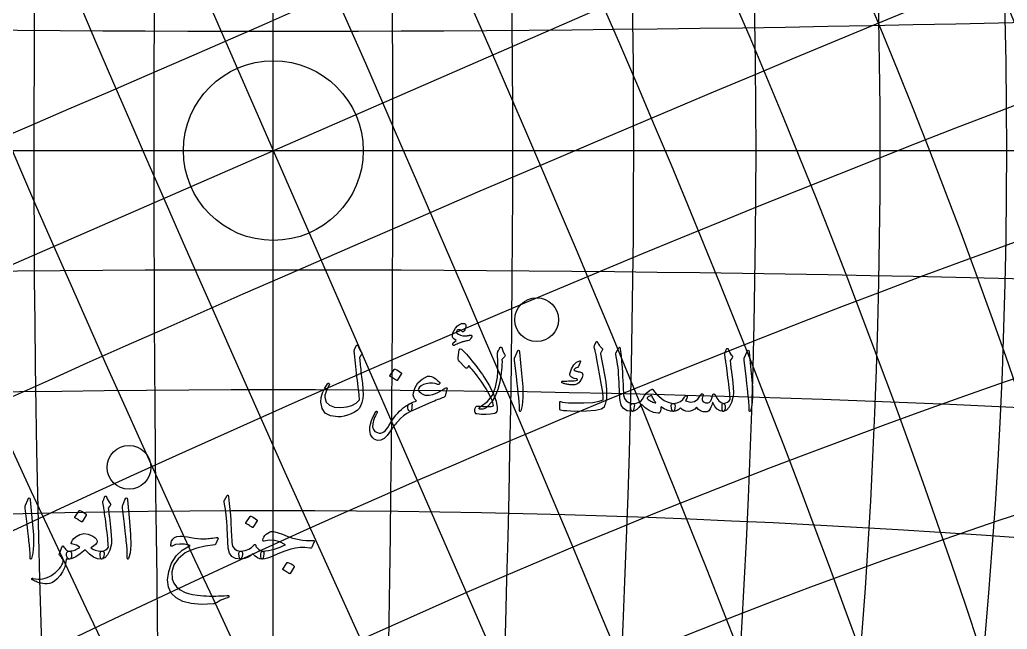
# Model space of a CAD drawing. Header units: millimetres. Extents: x -93 to 93, y -93 to 102.
# Drawn here: x -7.97 to 23.06, y -15.05 to 4.12 of the extents above; entities that cross this region are included whole.
import ezdxf

# ---------------------------------------------------------------- set-up
doc = ezdxf.new("R2010")
doc.units = ezdxf.units.MM
for name, color, linetype in [('CUT_INNER', 6, 'Continuous'), ('CUT_OUTER', 1, 'Continuous'), ('ENGRAVE', 7, 'Continuous'), ('ENGRAVE_FINE', 8, 'Continuous'), ('TEXT', 5, 'Continuous')]:
    doc.layers.add(name, color=color, linetype=linetype)

msp = doc.modelspace()

# ---------------------------------------------------------------- linework, layer by layer
at = {"layer": 'CUT_INNER'}
msp.add_circle((0, 0), 2.825, dxfattribs=at)
at = {"layer": 'CUT_OUTER'}
msp.add_arc((0.0002, -0.0002), 92.4998, 179.916824, 0.000097, dxfattribs=at)
at = {"layer": 'ENGRAVE'}
for points in [[(0, -86.025), (0, 86.025)], [(-78.8401, -34.4171), (78.8401, 34.4171)], [(-86.025, 0), (86.025, 0)], [(-86.025, 0), (86.025, 0)]]:
    msp.add_lwpolyline(points, dxfattribs=at)
for centre, radius in [((0, 0), 92.5), ((0, 0), 90.2338), ((0, 0), 86.025), ((0, 0), 86.025), ((8.2775, -5.3178), 0.6882), ((-4.5316, -9.9635), 0.6882)]:
    msp.add_circle(centre, radius, dxfattribs=at)
for centre, radius, start, end in [((15.1685, 0), 87.3521, 100, 260), ((31.3105, 0), 91.5459, 110, 250), ((49.6666, 0), 99.3331, 120, 240), ((72.1835, 0), 112.2977, 130, 230), ((102.5206, 0), 133.8311, 140, 220), ((148.9997, 0), 172.05, 150, 210), ((236.3517, 0), 251.5203, 160, 200), ((487.872, 0), 495.3982, 170, 190), ((-487.872, 0), 495.3982, 350, 10), ((-236.3517, 0), 251.5203, 340, 20), ((-148.9997, 0), 172.05, 330, 30), ((-102.5206, 0), 133.8311, 320, 40), ((-72.1835, 0), 112.2977, 310, 50), ((-49.6666, 0), 99.3331, 300, 60), ((-31.3105, 0), 91.5459, 290, 70), ((-15.1685, 0), 87.3521, 280, 80), ((0, -495.3982), 487.872, 80, 100)]:
    msp.add_arc(centre, radius, start, end, dxfattribs=at)
at = {"layer": 'ENGRAVE_FINE'}
for points in [[(34.4171, -78.8401), (-34.4171, 78.8401)], [(-78.8401, -34.4171), (78.8401, 34.4171)]]:
    msp.add_lwpolyline(points, dxfattribs=at)
for centre, radius, start, end in [((7.5262, 0), 86.3536, 95, 265), ((23.0503, 0), 89.0596, 105, 255), ((40.1141, 0), 94.9181, 115, 245), ((60.2354, 0), 105.0171, 125, 235), ((86.025, 0), 121.6577, 135, 225), ((122.8564, 0), 149.98, 145, 215), ((184.4812, 0), 203.5525, 155, 205), ((321.0497, 0), 332.3751, 165, 195), ((983.2702, 0), 987.0262, 175, 185), ((-983.2702, 0), 987.0262, 355, 5), ((-321.0497, 0), 332.3751, 345, 15), ((-184.4812, 0), 203.5525, 335, 25), ((-122.8564, 0), 149.98, 325, 35), ((-86.025, 0), 121.6577, 315, 45), ((-60.2354, 0), 105.0171, 305, 55), ((-40.1141, 0), 94.9181, 295, 65), ((-23.0503, 0), 89.0596, 285, 75), ((-7.5262, 0), 86.3536, 275, 85), ((-6.8976, -3.0111), 86.3536, 298.583333, 108.583334), ((-13.9016, -6.0687), 87.3521, 303.583333, 103.583333), ((-21.1251, -9.222), 89.0596, 308.583333, 98.583333), ((6.8976, 3.0111), 86.3536, 118.583333, 288.583334), ((13.9016, 6.0687), 87.3521, 123.583333, 283.583333), ((21.1251, 9.222), 89.0596, 128.583333, 278.583333), ((28.6955, 12.5268), 91.5459, 133.583333, 273.583333), ((36.7638, 16.049), 94.9181, 138.583333, 268.583333), ((45.5184, 19.8707), 99.3331, 143.583333, 263.583333), ((55.2044, 24.0991), 105.0171, 148.583333, 258.583333), ((66.1547, 28.8794), 112.2977, 153.583333, 253.583333), ((78.8401, 34.4171), 121.6577, 158.583333, 248.583333), ((93.958, 41.0167), 133.8311, 163.583333, 243.583333), ((112.5954, 49.1527), 149.98, 168.583333, 238.583333), ((136.5551, 59.6122), 172.05, 173.583333, 233.583333), ((169.0732, 73.8077), 203.5525, 178.583333, 228.583333), ((-28.6955, -12.5268), 91.5459, 313.583333, 93.583333), ((216.6114, 94.5602), 251.5203, 183.583333, 223.583333), ((294.2353, 128.4463), 332.3751, 188.583333, 218.583333), ((447.1245, 195.189), 495.3982, 193.583333, 213.583333), ((901.1467, 393.3892), 987.0262, 198.5833333, 208.5833333), ((-901.1467, -393.3892), 987.0262, 18.5833333, 28.5833333), ((-447.1245, -195.189), 495.3982, 13.583333, 33.583333), ((-294.2353, -128.4463), 332.3751, 8.583333, 38.583333), ((-216.6114, -94.5602), 251.5203, 3.583333, 43.583333), ((-169.0732, -73.8077), 203.5525, 358.583333, 48.583333), ((-136.5551, -59.6122), 172.05, 353.583333, 53.583333), ((-112.5954, -49.1527), 149.98, 348.583333, 58.583333), ((-93.958, -41.0167), 133.8311, 343.583333, 63.583333), ((-78.8401, -34.4171), 121.6577, 338.583333, 68.583333), ((-66.1547, -28.8794), 112.2977, 333.583333, 73.583333), ((-55.2044, -24.0991), 105.0171, 328.583333, 78.583333), ((-45.5184, -19.8707), 99.3331, 323.583333, 83.583333), ((-36.7638, -16.049), 94.9181, 318.583333, 88.583333), ((-81.4378, 186.5516), 184.4812, 268.583333, 318.583333), ((-100.6288, 230.5131), 236.3517, 273.583333, 313.583333), ((-132.9774, 304.6148), 321.0497, 278.583333, 308.583333), ((-198.2001, 454.0221), 487.872, 283.583333, 303.583333), ((-394.8919, 904.5889), 983.2702, 288.5833333, 298.5833333), ((394.8919, -904.5889), 983.2702, 108.5833333, 118.5833333), ((198.2001, -454.0221), 487.872, 103.583333, 123.583333), ((132.9774, -304.6148), 321.0497, 98.583333, 128.583333), ((0, 987.0262), 983.2702, 265, 275), ((100.6288, -230.5131), 236.3517, 93.583333, 133.583333), ((81.4378, -186.5516), 184.4812, 88.583333, 138.583333), ((0, -987.0262), 983.2702, 85, 95), ((68.8342, -157.6802), 148.9997, 83.583333, 143.583333), ((0, -332.3751), 321.0497, 75, 105), ((60.0044, -137.4536), 122.8564, 78.583333, 148.583333)]:
    msp.add_arc(centre, radius, start, end, dxfattribs=at)
at = {"layer": 'TEXT'}
for points in [[(6.1421, -5.9741), (6.106, -5.9809), (6.0724, -5.9873), (6.0415, -5.9934), (6.0131, -5.9991), (5.9875, -6.0046), (5.9649, -6.0102), (5.9452, -6.0157), (5.9285, -6.0213), (5.9115, -6.0276), (5.891, -6.0355), (5.8671, -6.045), (5.8397, -6.056), (5.8088, -6.0687), (5.7744, -6.0834), (5.7366, -6.1), (5.6954, -6.1184), (5.6785, -6.124), (5.6641, -6.124), (5.6522, -6.1184), (5.6426, -6.1073), (5.6369, -6.0801), (5.653, -6.0484), (5.691, -6.0121), (5.7509, -5.9713), (5.7051, -5.9453), (5.6704, -5.9172), (5.6468, -5.8871), (5.6343, -5.8548), (5.6319, -5.7939), (5.6468, -5.7278), (5.6791, -5.6566), (5.7287, -5.5801), (5.7878, -5.5116), (5.8487, -5.4642), (5.9113, -5.438), (5.9756, -5.433), (6.0115, -5.442), (6.036, -5.4607), (6.049, -5.4892), (6.0506, -5.5273), (6.0443, -5.5686), (6.0339, -5.6064), (6.0193, -5.6408), (6.0006, -5.6716), (5.9819, -5.6933), (5.9645, -5.7029), (5.9486, -5.7003), (5.934, -5.6855), (5.9174, -5.6635), (5.8979, -5.6474), (5.8757, -5.6371), (5.8508, -5.6328), (5.8246, -5.6328), (5.8015, -5.6383), (5.7816, -5.6494), (5.7647, -5.6661), (5.7524, -5.6862), (5.7488, -5.7049), (5.7538, -5.7223), (5.7675, -5.7382), (5.8188, -5.7762), (5.8813, -5.8042), (5.9548, -5.822), (6.0395, -5.8298), (6.0468, -5.8296), (6.0551, -5.8288), (6.0642, -5.8275), (6.0741, -5.8257), (6.085, -5.8235), (6.0967, -5.8212), (6.1093, -5.8186), (6.1227, -5.8159), (6.1373, -5.8133), (6.1505, -5.8107), (6.1622, -5.8084), (6.1727, -5.8062), (6.1818, -5.8044), (6.19, -5.8031), (6.1971, -5.8023), (6.2032, -5.8021), (6.2146, -5.8033), (6.224, -5.8069), (6.2313, -5.813), (6.2365, -5.8215), (6.2398, -5.8297), (6.2413, -5.8375), (6.2412, -5.8449), (6.2393, -5.852), (6.2124, -5.9023), (6.1872, -5.9394), (6.1638, -5.9634), (6.1421, -5.9741)], [(2.6068, -6.1351), (2.6116, -6.1266), (2.6179, -6.1205), (2.6255, -6.1169), (2.6345, -6.1156), (2.6435, -6.1172), (2.6512, -6.1219), (2.6574, -6.1297), (2.6623, -6.1406), (2.6881, -6.2043), (2.7157, -6.2593), (2.745, -6.3056), (2.7761, -6.3432), (2.7852, -6.3567), (2.7878, -6.3723), (2.7839, -6.39), (2.7733, -6.4098), (2.7665, -6.4193), (2.7601, -6.4285), (2.754, -6.4374), (2.7483, -6.4459), (2.7429, -6.4539), (2.7379, -6.4611), (2.7332, -6.4677), (2.7289, -6.4736), (2.7216, -6.4844), (2.7164, -6.4972), (2.7133, -6.5121), (2.7122, -6.5291), (2.7155, -6.5771), (2.7199, -6.6294), (2.7252, -6.686), (2.7317, -6.747), (2.7389, -6.8123), (2.7469, -6.8819), (2.7556, -6.9559), (2.765, -7.0342), (2.7754, -7.1123), (2.7847, -7.1858), (2.7928, -7.2545), (2.7996, -7.3186), (2.8055, -7.3782), (2.8104, -7.4334), (2.8145, -7.4843), (2.8177, -7.5309), (2.8213, -7.6688), (2.81, -7.7994), (2.7839, -7.9227), (2.7428, -8.0387), (2.7027, -8.1069), (2.6408, -8.1698), (2.557, -8.2276), (2.4514, -8.2801), (2.3369, -8.3237), (2.2294, -8.3544), (2.1288, -8.3722), (2.0351, -8.3773), (1.8006, -8.345), (1.6328, -8.2566), (1.5315, -8.1119), (1.4968, -7.9111), (1.5089, -7.7614), (1.5481, -7.6148), (1.6144, -7.4714), (1.7077, -7.3311), (1.7148, -7.3229), (1.7222, -7.3179), (1.7301, -7.316), (1.7382, -7.3172), (1.7469, -7.3205), (1.7535, -7.3249), (1.758, -7.3302), (1.7604, -7.3366), (1.7621, -7.3462), (1.7618, -7.3554), (1.7594, -7.3642), (1.7549, -7.3727), (1.6912, -7.4967), (1.6473, -7.6024), (1.6232, -7.6896), (1.6189, -7.7584), (1.6652, -7.9067), (1.7653, -8.0103), (1.9191, -8.0691), (2.1267, -8.0831), (2.3138, -8.0628), (2.4729, -8.0158), (2.6038, -7.9421), (2.7067, -7.8417), (2.7045, -7.7932), (2.7008, -7.7366), (2.6955, -7.6718), (2.6886, -7.5989), (2.6801, -7.5176), (2.6696, -7.4279), (2.6572, -7.3296), (2.6429, -7.2229), (2.6293, -7.1127), (2.6165, -7.0043), (2.6044, -6.8977), (2.5929, -6.7927), (2.5823, -6.6896), (2.5728, -6.5881), (2.5643, -6.4884), (2.5568, -6.3904), (2.5457, -6.296), (2.5463, -6.2853), (2.5478, -6.2752), (2.5504, -6.2658), (2.5541, -6.2572)], [(6.7332, -8.0498), (6.6897, -8.0864), (6.6423, -8.113), (6.5912, -8.1294), (6.5362, -8.1358), (6.5046, -8.1341), (6.4821, -8.1289), (6.4685, -8.1202), (6.464, -8.1081), (6.4682, -8.0925), (6.4807, -8.0762), (6.5015, -8.0592), (6.5306, -8.0415), (6.7311, -7.8908), (6.8831, -7.6884), (6.9864, -7.4343), (7.0412, -7.1285), (7.0542, -6.958), (7.06, -6.7879), (7.0584, -6.6181), (7.0496, -6.4486), (7.047, -6.3996), (7.0475, -6.3605), (7.0511, -6.3316), (7.0579, -6.3127), (7.0723, -6.2877), (7.0849, -6.2655), (7.0959, -6.2461), (7.1051, -6.2294), (7.1127, -6.2155), (7.1189, -6.2044), (7.1238, -6.1961), (7.1273, -6.1906), (7.1342, -6.1835), (7.1411, -6.1788), (7.1481, -6.1765), (7.155, -6.1767), (7.1637, -6.18), (7.1703, -6.1843), (7.1748, -6.1897), (7.1772, -6.1961), (7.198, -6.2695), (7.2188, -6.3286), (7.2396, -6.3736), (7.2605, -6.4042), (7.2762, -6.4261), (7.282, -6.4473), (7.2776, -6.4677), (7.2632, -6.4875), (7.1855, -6.568), (7.1868, -6.6471), (7.1852, -6.7293), (7.1806, -6.8143), (7.173, -6.9024), (7.1627, -6.9935), (7.1498, -7.0879), (7.1343, -7.1857), (7.1162, -7.2867), (7.0579, -7.5144), (6.9746, -7.7175), (6.8664, -7.896), (6.7332, -8.0498)], [(10.1909, -6.0296), (10.2065, -6.0594), (10.2228, -6.0876), (10.2398, -6.1142), (10.2575, -6.1392), (10.276, -6.1627), (10.2956, -6.1847), (10.3163, -6.2051), (10.3379, -6.2239), (10.3463, -6.2345), (10.349, -6.2468), (10.3463, -6.2608), (10.3379, -6.2766), (10.288, -6.3598), (10.2831, -6.3689), (10.2797, -6.3765), (10.2776, -6.3827), (10.2769, -6.3876), (10.3225, -6.6126), (10.3622, -6.816), (10.396, -6.9977), (10.424, -7.1577), (10.4458, -7.2958), (10.4614, -7.4119), (10.4708, -7.506), (10.4739, -7.5781), (10.4739, -7.714), (10.4715, -7.7571), (10.467, -7.8004), (10.4604, -7.8439), (10.4517, -7.8875), (10.4408, -7.9313), (10.4274, -7.9752), (10.4116, -8.0194), (10.3934, -8.0637), (10.3098, -8.1294), (10.1256, -8.174), (9.8409, -8.1974), (9.4555, -8.1997), (9.3351, -8.1955), (9.2238, -8.1886), (9.1214, -8.1789), (9.0281, -8.1664), (9.0196, -8.1627), (9.0136, -8.1574), (9.0099, -8.1502), (9.0087, -8.1414), (9.0062, -8.0989), (9.0042, -8.0602), (9.0027, -8.0254), (9.0018, -7.9943), (9.0013, -7.9667), (9.0014, -7.9423), (9.002, -7.921), (9.0032, -7.9027), (9.0044, -7.8925), (9.008, -7.8868), (9.0141, -7.8856), (9.0226, -7.8889), (9.0874, -7.9085), (9.171, -7.9229), (9.2734, -7.9321), (9.3944, -7.936), (9.756, -7.9359), (10.0389, -7.9187), (10.2431, -7.8845), (10.3685, -7.8334), (10.3683, -7.7489), (10.3511, -7.5954), (10.3169, -7.3729), (10.2658, -7.0813), (10.2122, -6.7895), (10.1707, -6.5687), (10.1414, -6.419), (10.1243, -6.3404), (10.1189, -6.3189), (10.1138, -6.2988), (10.1092, -6.2801), (10.1048, -6.2627), (10.1008, -6.2469), (10.0972, -6.2329), (10.0939, -6.2206), (10.091, -6.21), (10.0861, -6.1869), (10.0854, -6.1649), (10.0889, -6.1439), (10.0965, -6.124), (10.1492, -6.0185), (10.1536, -6.0114), (10.1582, -6.0067), (10.1633, -6.0045), (10.1687, -6.0046), (10.1752, -6.0083), (10.1811, -6.0137), (10.1863, -6.0208), (10.1909, -6.0296)], [(10.8624, -6.2017), (10.8678, -6.1933), (10.8728, -6.1878), (10.8775, -6.185), (10.8818, -6.185), (10.8884, -6.1887), (10.8943, -6.1996), (10.8995, -6.2178), (10.904, -6.2433), (10.9269, -6.4506), (10.9457, -6.6422), (10.9602, -6.8182), (10.9706, -6.9787), (10.9773, -7.1159), (10.9835, -7.2388), (10.9891, -7.3476), (10.9942, -7.4421), (10.9986, -7.5224), (11.0022, -7.5885), (11.0049, -7.6403), (11.0067, -7.678), (11.0313, -7.7907), (11.0858, -7.8736), (11.1701, -7.9267), (11.2842, -7.9499), (11.3159, -7.9582), (11.3362, -7.9777), (11.3451, -8.0082), (11.3425, -8.0498), (11.3295, -8.1154), (11.3154, -8.1622), (11.3003, -8.1903), (11.2842, -8.1997), (11.1236, -8.1785), (11.0053, -8.115), (10.9294, -8.0092), (10.8957, -7.8611), (10.8904, -7.7903), (10.8856, -7.7193), (10.8814, -7.6481), (10.8777, -7.5767), (10.8743, -7.5051), (10.8711, -7.4334), (10.868, -7.3615), (10.8652, -7.2895), (10.86, -7.152), (10.8527, -7.0283), (10.8433, -6.9182), (10.8319, -6.8219), (10.8184, -6.7294), (10.8027, -6.6308), (10.7851, -6.5261), (10.7653, -6.4153), (10.7627, -6.3954), (10.7632, -6.3772), (10.7668, -6.3607), (10.7736, -6.346)], [(6.4058, -8.0332), (6.5011, -8.0416), (6.5875, -8.0474), (6.6649, -8.0506), (6.7332, -8.0512), (6.7927, -8.0494), (6.8435, -8.0453), (6.8857, -8.039), (6.9191, -8.0304), (6.8843, -7.8809), (6.8074, -7.7016), (6.6886, -7.4924), (6.5279, -7.2534), (6.4647, -7.1656), (6.4058, -7.0852), (6.3509, -7.0122), (6.3003, -6.9468), (6.2538, -6.8889), (6.2115, -6.8389), (6.1733, -6.7967), (6.1394, -6.7622), (6.0977, -6.8344), (6.08, -6.843), (6.063, -6.8441), (6.0467, -6.8375), (6.0311, -6.8233), (5.8397, -6.6179), (5.822, -6.5935), (5.8105, -6.5673), (5.8053, -6.5394), (5.8064, -6.5097), (5.8452, -6.2683), (5.8488, -6.2513), (5.8542, -6.2391), (5.8613, -6.2319), (5.8702, -6.2294), (5.9115, -6.2473), (5.977, -6.3037), (6.0669, -6.3985), (6.181, -6.5319), (6.2437, -6.6078), (6.3041, -6.6828), (6.3623, -6.7569), (6.4182, -6.8302), (6.4719, -6.9026), (6.5233, -6.9742), (6.5725, -7.0448), (6.6194, -7.1146), (6.7934, -7.4), (6.9212, -7.6565), (7.0029, -7.8842), (7.0385, -8.0831), (7.0365, -8.1527), (7.0225, -8.2059), (6.9963, -8.2429), (6.958, -8.2635), (6.8258, -8.2895), (6.6874, -8.301), (6.5428, -8.2978), (6.3919, -8.2801), (6.378, -8.2779), (6.3669, -8.2739), (6.3586, -8.2682), (6.353, -8.2607), (6.3352, -8.2033), (6.3315, -8.1504), (6.3421, -8.102), (6.3669, -8.0581), (6.3777, -8.0451), (6.3877, -8.0366), (6.3971, -8.0327), (6.4058, -8.0332)], [(7.6601, -6.3404), (7.6866, -6.2891), (7.7079, -6.271), (7.7241, -6.2863), (7.735, -6.3349), (7.7988, -7.0147), (7.8368, -7.432), (7.8453, -7.7654), (7.8243, -8.0148), (7.7738, -8.1802), (7.7646, -8.1938), (7.7565, -8.2011), (7.7494, -8.2021), (7.7433, -8.1969), (7.7384, -8.1887), (7.735, -8.1782), (7.7329, -8.1652), (7.7322, -8.1497), (7.7322, -8.0295), (7.7267, -7.9021), (7.7156, -7.7673), (7.6989, -7.6252), (7.6953, -7.5881), (7.6843, -7.4879), (7.6661, -7.3245), (7.6406, -7.098), (7.5796, -6.5957), (7.5782, -6.569), (7.5796, -6.5444), (7.5837, -6.5218), (7.5907, -6.5014)], [(14.1896, -6.3682), (14.2084, -6.3229), (14.2229, -6.287), (14.2333, -6.2605), (14.2396, -6.2433), (14.2444, -6.2324), (14.2507, -6.2246), (14.2583, -6.2199), (14.2673, -6.2183), (14.2776, -6.2201), (14.2861, -6.2253), (14.2928, -6.2339), (14.2979, -6.2461), (14.3209, -6.3056), (14.3485, -6.3592), (14.3806, -6.4069), (14.4172, -6.4486), (14.4274, -6.462), (14.4304, -6.4771), (14.426, -6.4939), (14.4144, -6.5125), (14.3534, -6.5985), (14.3575, -6.637), (14.3617, -6.6748), (14.3658, -6.7119), (14.37, -6.7483), (14.3742, -6.7841), (14.3783, -6.8191), (14.3825, -6.8535), (14.3867, -6.8871), (14.425, -7.1986), (14.4484, -7.4421), (14.4569, -7.6176), (14.4505, -7.7251), (14.3981, -7.9203), (14.3298, -8.0644), (14.2455, -8.1575), (14.1452, -8.1997), (14.1425, -8.1997), (14.1397, -8.1997), (14.1369, -8.1997), (14.1341, -8.1997), (14.1177, -8.1841), (14.1071, -8.1483), (14.1024, -8.0925), (14.1036, -8.0165), (14.1062, -7.9884), (14.114, -7.968), (14.127, -7.9551), (14.1452, -7.9499), (14.2156, -7.9359), (14.2743, -7.9104), (14.3211, -7.8734), (14.3561, -7.825), (14.3538, -7.7669), (14.3495, -7.7009), (14.3434, -7.6268), (14.3353, -7.5448), (14.3255, -7.4551), (14.3142, -7.3582), (14.3012, -7.2539), (14.2868, -7.1424), (14.2734, -7.0328), (14.2611, -6.9343), (14.2498, -6.8469), (14.2396, -6.7705), (14.2307, -6.7053), (14.2236, -6.6512), (14.2182, -6.6082), (14.2146, -6.5763), (14.1869, -6.4181), (14.186, -6.4025), (14.1862, -6.389), (14.1874, -6.3775), (14.1896, -6.3682)], [(14.8778, -6.3404), (14.9044, -6.2891), (14.9257, -6.271), (14.9418, -6.2863), (14.9528, -6.3349), (15.0166, -7.0147), (15.0546, -7.432), (15.0631, -7.7654), (15.0421, -8.0148), (14.9916, -8.1802), (14.9824, -8.1938), (14.9743, -8.2011), (14.9672, -8.2021), (14.9611, -8.1969), (14.9562, -8.1887), (14.9528, -8.1782), (14.9507, -8.1652), (14.95, -8.1497), (14.95, -8.0295), (14.9444, -7.9021), (14.9333, -7.7673), (14.9167, -7.6252), (14.913, -7.5881), (14.9021, -7.4879), (14.8839, -7.3245), (14.8584, -7.098), (14.7974, -6.5957), (14.796, -6.569), (14.7974, -6.5444), (14.8015, -6.5218), (14.8085, -6.5014)], [(9.6331, -6.6068), (9.6383, -6.6075), (9.6428, -6.6096), (9.6466, -6.6131), (9.6497, -6.6179), (9.6508, -6.6223), (9.6511, -6.6269), (9.6508, -6.632), (9.6497, -6.6373), (9.5915, -6.7844), (9.5843, -6.7993), (9.5769, -6.8108), (9.5691, -6.8188), (9.5609, -6.8233), (9.5261, -6.8332), (9.4964, -6.8462), (9.472, -6.8623), (9.4527, -6.8815), (9.4489, -6.8916), (9.4541, -6.9024), (9.4683, -6.9138), (9.4916, -6.9259), (9.5071, -6.9313), (9.5231, -6.9364), (9.5397, -6.941), (9.5568, -6.9454), (9.5745, -6.9494), (9.5932, -6.953), (9.6127, -6.9563), (9.6331, -6.9592), (9.7035, -6.9886), (9.726, -7.0487), (9.7007, -7.1398), (9.6275, -7.2617), (9.5974, -7.298), (9.5679, -7.3262), (9.5391, -7.3465), (9.511, -7.3588), (9.4801, -7.3653), (9.4374, -7.3679), (9.383, -7.3667), (9.3167, -7.3616), (9.2829, -7.3583), (9.2508, -7.354), (9.2205, -7.3486), (9.1919, -7.3422), (9.165, -7.3353), (9.1398, -7.3283), (9.1164, -7.3214), (9.0947, -7.3144), (9.0814, -7.307), (9.0718, -7.2985), (9.0661, -7.289), (9.0642, -7.2784), (9.0659, -7.2674), (9.0711, -7.2596), (9.0798, -7.255), (9.092, -7.2534), (9.1306, -7.2508), (9.1745, -7.2485), (9.2236, -7.2466), (9.2779, -7.2451), (9.3792, -7.2421), (9.4583, -7.2361), (9.5151, -7.2269), (9.5498, -7.2145), (9.5543, -7.2113), (9.5568, -7.2069), (9.5571, -7.2015), (9.5554, -7.1951), (9.553, -7.1911), (9.5484, -7.1875), (9.5419, -7.1842), (9.5332, -7.1812), (9.4527, -7.1618), (9.4191, -7.1521), (9.3903, -7.1396), (9.3663, -7.1244), (9.3473, -7.1063), (9.3311, -7.0852), (9.3216, -7.0633), (9.3186, -7.0408), (9.3223, -7.0175), (9.3729, -6.8607), (9.4416, -6.74), (9.5283, -6.6554), (9.6331, -6.6068)], [(3.8028, -6.8815), (3.8063, -6.8781), (3.8111, -6.876), (3.8174, -6.8753), (3.825, -6.876), (3.8789, -6.8979), (3.9298, -6.9246), (3.9775, -6.9561), (4.022, -6.9925), (4.0264, -6.9981), (4.0283, -7.0036), (4.0278, -7.0092), (4.0248, -7.0147), (3.8944, -7.2256), (3.8895, -7.2307), (3.8833, -7.2319), (3.8756, -7.2293), (3.8666, -7.2229), (3.8588, -7.2173), (3.8465, -7.209), (3.8297, -7.1979), (3.8084, -7.184), (3.7822, -7.1674), (3.7508, -7.1479), (3.7142, -7.1257), (3.6724, -7.1008), (3.6668, -7.0966), (3.6641, -7.0924), (3.6641, -7.0883), (3.6668, -7.0841)], [(5.4567, -7.5031), (5.4012, -7.7251), (5.395, -7.7359), (5.3846, -7.746), (5.37, -7.7553), (5.3513, -7.764), (5.3097, -7.7787), (5.2656, -7.7949), (5.2188, -7.8126), (5.1695, -7.832), (5.1175, -7.8527), (5.063, -7.8747), (5.0059, -7.8978), (4.9461, -7.9222), (4.3079, -8.1997), (4.2787, -8.1933), (4.2551, -8.174), (4.2371, -8.1419), (4.2246, -8.097), (4.2225, -8.0493), (4.2357, -8.0089), (4.2641, -7.9758), (4.3079, -7.9499), (4.3133, -7.9474), (4.3242, -7.9426), (4.3404, -7.9356), (4.362, -7.9263), (4.3888, -7.915), (4.4206, -7.9017), (4.4574, -7.8865), (4.4993, -7.8694), (4.4454, -7.8141), (4.4112, -7.7536), (4.3968, -7.6879), (4.4022, -7.6169), (4.4556, -7.4482), (4.5465, -7.3054), (4.6748, -7.1887), (4.8407, -7.098), (4.8769, -7.0895), (4.919, -7.0918), (4.9671, -7.1048), (5.021, -7.1285), (5.0771, -7.161), (5.1286, -7.1972), (5.1756, -7.2373), (5.2181, -7.2811), (5.23, -7.2973), (5.2354, -7.3124), (5.2342, -7.3264), (5.2264, -7.3394), (5.2146, -7.3495), (5.2014, -7.3547), (5.1868, -7.355), (5.1709, -7.3505), (5.0878, -7.3243), (4.9995, -7.3124), (4.906, -7.3146), (4.8074, -7.3311), (4.718, -7.3578), (4.6471, -7.3935), (4.5945, -7.4383), (4.5604, -7.492), (4.5569, -7.516), (4.5659, -7.5434), (4.5874, -7.5743), (4.6214, -7.6086), (4.6603, -7.6398), (4.6991, -7.6641), (4.738, -7.6814), (4.7768, -7.6918), (4.8932, -7.6948), (5.0176, -7.6703), (5.1499, -7.6185), (5.2902, -7.5392), (5.3053, -7.5297), (5.32, -7.5205), (5.3344, -7.5116), (5.3485, -7.5031), (5.362, -7.4952), (5.3748, -7.4879), (5.387, -7.4813), (5.3984, -7.4754), (5.4302, -7.4605), (5.4505, -7.4601), (5.4593, -7.4744), (5.4567, -7.5031)], [(11.903, -7.5059), (11.9108, -7.5031), (11.9176, -7.5031), (11.9233, -7.5059), (11.928, -7.5115), (11.9821, -7.5854), (12.0446, -7.6572), (12.1153, -7.7269), (12.1944, -7.7945), (12.2815, -7.8552), (12.3734, -7.9014), (12.4702, -7.9329), (12.5718, -7.9499), (12.5949, -7.9553), (12.6113, -7.9687), (12.6212, -7.99), (12.6245, -8.0193), (12.6212, -8.0982), (12.6113, -8.1546), (12.5949, -8.1884), (12.5718, -8.1997), (12.4766, -8.191), (12.3796, -8.165), (12.281, -8.1216), (12.1805, -8.0609), (12.1732, -8.1301), (12.1653, -8.1823), (12.1566, -8.2175), (12.1472, -8.2357), (12.1356, -8.2455), (12.1229, -8.2524), (12.1092, -8.2566), (12.0945, -8.2579), (11.9445, -8.2314), (11.808, -8.1768), (11.685, -8.0941), (11.5756, -7.9832), (11.5712, -7.9792), (11.5666, -7.9784), (11.5615, -7.9806), (11.5562, -7.986), (11.4871, -8.0774), (11.4188, -8.1435), (11.3512, -8.1842), (11.2842, -8.1997), (11.2702, -8.1969), (11.2585, -8.1886), (11.2493, -8.1747), (11.2426, -8.1553), (11.2303, -8.0973), (11.2266, -8.0484), (11.2317, -8.0085), (11.2454, -7.9777), (11.2551, -7.9655), (11.2648, -7.9569), (11.2745, -7.9517), (11.2842, -7.9499), (11.402, -7.9385), (11.4944, -7.9125), (11.5615, -7.8719), (11.6033, -7.8167), (11.6678, -7.7047), (11.7393, -7.6155), (11.8177, -7.5493), (11.903, -7.5059)], [(11.8919, -7.7113), (11.8886, -7.7078), (11.8843, -7.7057), (11.8789, -7.705), (11.8725, -7.7057), (11.8338, -7.7173), (11.801, -7.7328), (11.7742, -7.752), (11.7532, -7.7751), (11.7482, -7.7843), (11.7469, -7.7924), (11.7495, -7.7996), (11.756, -7.8056), (11.7815, -7.8258), (11.8083, -7.8448), (11.8363, -7.8626), (11.8656, -7.8792), (11.896, -7.8945), (11.9277, -7.9086), (11.9605, -7.9216), (11.9946, -7.9333), (12.0034, -7.9354), (12.0102, -7.936), (12.0152, -7.9354), (12.0182, -7.9333), (12.0193, -7.9302), (12.0185, -7.9263), (12.0159, -7.9218), (12.0113, -7.9166), (11.9972, -7.8964), (11.9828, -7.8747), (11.9681, -7.8513), (11.953, -7.8264), (11.9377, -7.8), (11.9225, -7.772), (11.9072, -7.7424), (11.8919, -7.7113)], [(12.9242, -7.7501), (12.9329, -7.735), (12.9423, -7.7231), (12.9523, -7.7142), (12.9631, -7.7085), (12.9738, -7.7062), (12.9839, -7.7078), (12.9933, -7.7132), (13.0019, -7.7224), (13.008, -7.7347), (13.0096, -7.7494), (13.0066, -7.7666), (12.9992, -7.7862), (12.9937, -7.7961), (12.9884, -7.8063), (12.9833, -7.8169), (12.9783, -7.8278), (12.9732, -7.8389), (12.9676, -7.85), (12.9614, -7.8611), (12.9548, -7.8722), (13.11, -7.9119), (13.2399, -7.8951), (13.3445, -7.8218), (13.4237, -7.6918), (13.4322, -7.6768), (13.4411, -7.6648), (13.4503, -7.6559), (13.4598, -7.6502), (13.4706, -7.6478), (13.4806, -7.6488), (13.49, -7.6533), (13.4987, -7.6613), (13.5051, -7.6721), (13.5077, -7.6849), (13.5065, -7.6998), (13.5014, -7.7168), (13.4872, -7.7579), (13.4778, -7.7924), (13.4733, -7.8204), (13.4737, -7.8417), (13.4832, -7.8721), (13.5035, -7.8965), (13.5346, -7.9151), (13.5764, -7.9277), (13.6218, -7.9333), (13.661, -7.9305), (13.6939, -7.9194), (13.7207, -7.9), (13.7439, -7.8682), (13.7664, -7.8202), (13.7883, -7.7558), (13.8095, -7.6752), (13.8126, -7.6655), (13.8192, -7.6585), (13.8292, -7.6544), (13.8428, -7.653), (13.8566, -7.6544), (13.8677, -7.6585), (13.8761, -7.6655), (13.8816, -7.6752), (13.9357, -7.7891), (13.9982, -7.8729), (14.0689, -7.9265), (14.148, -7.9499), (14.1645, -7.9569), (14.1778, -7.9721), (14.1881, -7.9957), (14.1952, -8.0276), (14.2002, -8.0621), (14.2014, -8.0935), (14.1988, -8.1218), (14.1924, -8.1469), (14.1834, -8.17), (14.173, -8.1865), (14.1612, -8.1964), (14.148, -8.1997), (14.0419, -8.1825), (13.951, -8.131), (13.8754, -8.0451), (13.815, -7.9249), (13.8121, -7.9187), (13.8088, -7.9166), (13.8051, -7.9187), (13.8011, -7.9249), (13.7755, -8.0039), (13.7512, -8.0686), (13.7283, -8.119), (13.7068, -8.1553), (13.6834, -8.1811), (13.6575, -8.2004), (13.6293, -8.213), (13.5986, -8.2191), (13.5061, -8.213), (13.4258, -8.1865), (13.3577, -8.1395), (13.3016, -8.072), (13.2444, -8.1279), (13.1809, -8.1678), (13.1112, -8.1917), (13.0352, -8.1997), (12.9622, -8.1929), (12.8986, -8.1726), (12.8443, -8.1388), (12.7994, -8.0914), (12.7444, -8.1388), (12.6877, -8.1726), (12.6292, -8.1929), (12.569, -8.1997), (12.5453, -8.1881), (12.5267, -8.1532), (12.5134, -8.0951), (12.5052, -8.0137), (12.5082, -7.9889), (12.5198, -7.97), (12.5401, -7.957), (12.569, -7.9499), (12.6943, -7.9302), (12.7952, -7.8903), (12.8719, -7.8303), (12.9242, -7.7501)], [(4.3079, -8.1997), (4.1923, -8.2663), (4.0872, -8.3412), (3.9925, -8.4244), (3.9083, -8.516), (3.8732, -8.5583), (3.8403, -8.5993), (3.8094, -8.6388), (3.7806, -8.677), (3.7539, -8.7137), (3.7293, -8.7491), (3.7067, -8.7831), (3.6863, -8.8157), (3.5834, -8.9602), (3.4802, -9.0578), (3.3767, -9.1087), (3.2728, -9.1126), (3.2173, -9.0972), (3.1673, -9.0703), (3.1229, -9.032), (3.0841, -8.9822), (3.0572, -8.9302), (3.0404, -8.8657), (3.0336, -8.7887), (3.0369, -8.6992), (3.0539, -8.6007), (3.0882, -8.4883), (3.1399, -8.362), (3.209, -8.2219), (3.2149, -8.2142), (3.2214, -8.208), (3.2287, -8.2031), (3.2367, -8.1997), (3.2443, -8.1981), (3.2506, -8.199), (3.2554, -8.2023), (3.2589, -8.208), (3.2612, -8.2158), (3.2624, -8.2226), (3.2625, -8.2283), (3.2617, -8.233), (3.2594, -8.2376), (3.2554, -8.2458), (3.2497, -8.2577), (3.2423, -8.2732), (3.2331, -8.2924), (3.2221, -8.3152), (3.2095, -8.3416), (3.1951, -8.3717), (3.1698, -8.4272), (3.1493, -8.4827), (3.1337, -8.5382), (3.1229, -8.5937), (3.1207, -8.6921), (3.1444, -8.7706), (3.1942, -8.8294), (3.27, -8.8684), (3.3253, -8.8815), (3.3775, -8.8816), (3.4266, -8.869), (3.4726, -8.8435), (3.5166, -8.8088), (3.56, -8.763), (3.6027, -8.7061), (3.6446, -8.6381), (3.6963, -8.5507), (3.7487, -8.4688), (3.8018, -8.3925), (3.8555, -8.3218), (3.9103, -8.2564), (3.9665, -8.1962), (4.0241, -8.1412), (4.0831, -8.0914), (4.1073, -8.0723), (4.1327, -8.0536), (4.1593, -8.0355), (4.1871, -8.0179), (4.216, -8.0007), (4.2458, -7.9836), (4.2764, -7.9667), (4.3079, -7.9499), (4.3309, -7.9409), (4.3474, -7.9416), (4.3573, -7.952), (4.3606, -7.9721), (4.3591, -7.9982), (4.3575, -8.0238), (4.3556, -8.0489), (4.3536, -8.0734), (4.3513, -8.0973), (4.3484, -8.1202), (4.3451, -8.1424), (4.3412, -8.1636), (4.338, -8.1731), (4.3314, -8.1823), (4.3214, -8.1912), (4.3079, -8.1997)], [(-1.4472, -10.8474), (-1.4418, -10.8391), (-1.4368, -10.8335), (-1.4321, -10.8307), (-1.4278, -10.8307), (-1.4212, -10.8344), (-1.4153, -10.8453), (-1.4101, -10.8635), (-1.4056, -10.889), (-1.3827, -11.0963), (-1.364, -11.2879), (-1.3494, -11.464), (-1.339, -11.6244), (-1.3323, -11.7616), (-1.3261, -11.8845), (-1.3205, -11.9933), (-1.3154, -12.0878), (-1.311, -12.1681), (-1.3074, -12.2342), (-1.3047, -12.286), (-1.3029, -12.3237), (-1.2783, -12.4364), (-1.2238, -12.5193), (-1.1395, -12.5724), (-1.0254, -12.5956), (-0.9937, -12.604), (-0.9734, -12.6234), (-0.9645, -12.6539), (-0.9671, -12.6955), (-0.9801, -12.7611), (-0.9942, -12.8079), (-1.0093, -12.836), (-1.0254, -12.8454), (-1.186, -12.8242), (-1.3043, -12.7607), (-1.3803, -12.655), (-1.4139, -12.5068), (-1.4192, -12.436), (-1.424, -12.365), (-1.4282, -12.2938), (-1.4319, -12.2224), (-1.4353, -12.1509), (-1.4385, -12.0791), (-1.4416, -12.0072), (-1.4444, -11.9352), (-1.4496, -11.7977), (-1.4569, -11.674), (-1.4663, -11.5639), (-1.4777, -11.4676), (-1.4913, -11.3751), (-1.5069, -11.2765), (-1.5246, -11.1718), (-1.5443, -11.0611), (-1.5469, -11.0411), (-1.5464, -11.0229), (-1.5428, -11.0064), (-1.536, -10.9917)], [(-7.7159, -10.9861), (-7.6894, -10.9348), (-7.6681, -10.9168), (-7.6519, -10.932), (-7.641, -10.9806), (-7.5772, -11.6605), (-7.5392, -12.0778), (-7.5307, -12.4111), (-7.5517, -12.6605), (-7.6022, -12.826), (-7.6114, -12.8395), (-7.6195, -12.8468), (-7.6266, -12.8478), (-7.6327, -12.8426), (-7.6375, -12.8345), (-7.641, -12.8239), (-7.6431, -12.8109), (-7.6438, -12.7954), (-7.6438, -12.6752), (-7.6493, -12.5478), (-7.6604, -12.413), (-7.6771, -12.271), (-7.6807, -12.2338), (-7.6917, -12.1336), (-7.7099, -11.9702), (-7.7354, -11.7437), (-7.7964, -11.2414), (-7.7978, -11.2147), (-7.7964, -11.1901), (-7.7922, -11.1676), (-7.7853, -11.1471)], [(-5.3489, -11.0139), (-5.3301, -10.9686), (-5.3156, -10.9327), (-5.3052, -10.9062), (-5.2989, -10.889), (-5.2941, -10.8781), (-5.2878, -10.8703), (-5.2802, -10.8656), (-5.2712, -10.864), (-5.2609, -10.8658), (-5.2524, -10.871), (-5.2457, -10.8796), (-5.2406, -10.8918), (-5.2176, -10.9513), (-5.19, -11.0049), (-5.1579, -11.0526), (-5.1213, -11.0944), (-5.1111, -11.1077), (-5.1081, -11.1228), (-5.1125, -11.1396), (-5.1241, -11.1582), (-5.1851, -11.2442), (-5.181, -11.2827), (-5.1768, -11.3205), (-5.1726, -11.3576), (-5.1685, -11.3941), (-5.1643, -11.4298), (-5.1602, -11.4648), (-5.156, -11.4992), (-5.1518, -11.5328), (-5.1135, -11.8443), (-5.0901, -12.0878), (-5.0816, -12.2633), (-5.088, -12.3709), (-5.1404, -12.566), (-5.2087, -12.7101), (-5.293, -12.8032), (-5.3933, -12.8454), (-5.396, -12.8454), (-5.3988, -12.8454), (-5.4016, -12.8454), (-5.4044, -12.8454), (-5.4208, -12.8298), (-5.4314, -12.794), (-5.4361, -12.7382), (-5.4349, -12.6622), (-5.4323, -12.6341), (-5.4245, -12.6137), (-5.4115, -12.6008), (-5.3933, -12.5956), (-5.3228, -12.5816), (-5.2642, -12.5561), (-5.2174, -12.5191), (-5.1824, -12.4708), (-5.1847, -12.4127), (-5.1889, -12.3466), (-5.1951, -12.2725), (-5.2032, -12.1905), (-5.213, -12.1008), (-5.2243, -12.0039), (-5.2373, -11.8996), (-5.2517, -11.7881), (-5.2651, -11.6785), (-5.2774, -11.58), (-5.2887, -11.4926), (-5.2989, -11.4163), (-5.3078, -11.351), (-5.3149, -11.2969), (-5.3202, -11.2539), (-5.3239, -11.222), (-5.3516, -11.0638), (-5.3525, -11.0482), (-5.3523, -11.0347), (-5.3511, -11.0233), (-5.3489, -11.0139)], [(-4.6607, -10.9861), (-4.6341, -10.9348), (-4.6128, -10.9168), (-4.5967, -10.932), (-4.5857, -10.9806), (-4.5219, -11.6605), (-4.4839, -12.0778), (-4.4754, -12.4111), (-4.4964, -12.6605), (-4.5469, -12.826), (-4.5561, -12.8395), (-4.5642, -12.8468), (-4.5713, -12.8478), (-4.5774, -12.8426), (-4.5823, -12.8345), (-4.5857, -12.8239), (-4.5878, -12.8109), (-4.5885, -12.7954), (-4.5885, -12.6752), (-4.5941, -12.5478), (-4.6052, -12.413), (-4.6218, -12.271), (-4.6255, -12.2338), (-4.6364, -12.1336), (-4.6546, -11.9702), (-4.6801, -11.7437), (-4.7411, -11.2414), (-4.7425, -11.2147), (-4.7411, -11.1901), (-4.737, -11.1676), (-4.73, -11.1471)], [(-6.1009, -11.3275), (-6.0974, -11.324), (-6.0926, -11.3219), (-6.0863, -11.3212), (-6.0787, -11.3219), (-6.0247, -11.3438), (-5.9739, -11.3705), (-5.9262, -11.402), (-5.8817, -11.4385), (-5.8773, -11.444), (-5.8754, -11.4496), (-5.8759, -11.4551), (-5.8789, -11.4607), (-6.0093, -11.6716), (-6.0142, -11.6766), (-6.0204, -11.6778), (-6.028, -11.6752), (-6.0371, -11.6688), (-6.0449, -11.6632), (-6.0572, -11.6549), (-6.074, -11.6438), (-6.0953, -11.6299), (-6.1215, -11.6133), (-6.1529, -11.5939), (-6.1895, -11.5717), (-6.2313, -11.5467), (-6.2369, -11.5425), (-6.2396, -11.5384), (-6.2396, -11.5342), (-6.2369, -11.53)], [(-0.7313, -11.5051), (-0.7278, -11.5016), (-0.7229, -11.4995), (-0.7167, -11.4988), (-0.7091, -11.4995), (-0.6551, -11.5214), (-0.6043, -11.5481), (-0.5566, -11.5796), (-0.512, -11.6161), (-0.5077, -11.6216), (-0.5058, -11.6272), (-0.5063, -11.6327), (-0.5093, -11.6383), (-0.6397, -11.8492), (-0.6445, -11.8542), (-0.6508, -11.8554), (-0.6584, -11.8528), (-0.6674, -11.8464), (-0.6752, -11.8408), (-0.6876, -11.8325), (-0.7044, -11.8214), (-0.7257, -11.8075), (-0.7519, -11.7909), (-0.7833, -11.7715), (-0.8199, -11.7493), (-0.8617, -11.7243), (-0.8672, -11.7201), (-0.87, -11.716), (-0.87, -11.7118), (-0.8672, -11.7076)], [(-5.3933, -12.5956), (-5.3527, -12.6017), (-5.3253, -12.6199), (-5.311, -12.6503), (-5.31, -12.6928), (-5.3235, -12.7585), (-5.3419, -12.8058), (-5.3652, -12.8348), (-5.3933, -12.8454), (-5.5211, -12.8338), (-5.6493, -12.7823), (-5.7778, -12.6909), (-5.9066, -12.5596), (-6.0691, -12.6856), (-6.207, -12.7753), (-6.3203, -12.8286), (-6.4089, -12.8454), (-6.4382, -12.8388), (-6.4623, -12.819), (-6.4812, -12.7861), (-6.4949, -12.7399), (-6.4989, -12.6789), (-6.4859, -12.6345), (-6.4559, -12.6067), (-6.4089, -12.5956), (-6.3662, -12.5915), (-6.3239, -12.5845), (-6.2822, -12.5748), (-6.241, -12.5623), (-6.2003, -12.5469), (-6.1602, -12.5283), (-6.1206, -12.5067), (-6.0815, -12.4819), (-6.1295, -12.4427), (-6.1876, -12.4111), (-6.2558, -12.3872), (-6.334, -12.3709), (-6.3411, -12.3679), (-6.3458, -12.3618), (-6.348, -12.3526), (-6.3479, -12.3403), (-6.3347, -12.2978), (-6.3062, -12.2508), (-6.2625, -12.1993), (-6.2036, -12.1433), (-6.0806, -12.0696), (-5.9503, -12.0427), (-5.8128, -12.0627), (-5.668, -12.1294), (-5.6066, -12.1721), (-5.5639, -12.2141), (-5.54, -12.2554), (-5.5348, -12.2959), (-5.55, -12.3396), (-5.5875, -12.3875), (-5.6472, -12.4395), (-5.729, -12.4957), (-5.6706, -12.5394), (-5.5951, -12.5707), (-5.5027, -12.5894), (-5.3933, -12.5956)], [(-0.3317, -12.2404), (-0.3164, -12.1962), (-0.2928, -12.1523), (-0.2609, -12.1088), (-0.2207, -12.0656), (-0.173, -12.0268), (-0.1242, -11.999), (-0.0745, -11.9824), (-0.0236, -11.9768), (0.0461, -11.9867), (0.1498, -12.0164), (0.2875, -12.0658), (0.4592, -12.135), (0.4951, -12.1486), (0.5334, -12.1617), (0.5742, -12.1743), (0.6174, -12.1863), (0.6628, -12.198), (0.7104, -12.2096), (0.76, -12.2209), (0.8116, -12.2321), (0.9192, -12.2493), (1.0281, -12.2592), (1.1384, -12.2618), (1.2501, -12.2571), (1.2752, -12.2592), (1.2896, -12.2682), (1.2933, -12.2841), (1.2862, -12.307), (1.2085, -12.4763), (1.1986, -12.4904), (1.1856, -12.4992), (1.1694, -12.5028), (1.1502, -12.5013), (0.9955, -12.4834), (0.8449, -12.4826), (0.6986, -12.4987), (0.5563, -12.5318), (0.393, -12.5878), (0.2469, -12.6421), (0.1182, -12.6947), (0.0069, -12.7455), (-0.0902, -12.7892), (-0.1818, -12.8204), (-0.2678, -12.8391), (-0.3483, -12.8454), (-0.3563, -12.8437), (-0.3636, -12.8384), (-0.3702, -12.8298), (-0.3761, -12.8176), (-0.3884, -12.7769), (-0.3948, -12.7379), (-0.3953, -12.7006), (-0.3899, -12.665), (-0.3811, -12.6367), (-0.3712, -12.6158), (-0.3603, -12.6021), (-0.3483, -12.5956), (-0.2494, -12.5864), (-0.1527, -12.5724), (-0.058, -12.5538), (0.0346, -12.5304), (0.1253, -12.5026), (0.2143, -12.4704), (0.3016, -12.4339), (0.3871, -12.3931), (0.2076, -12.3069), (0.0353, -12.2592), (-0.1296, -12.25), (-0.2873, -12.2793), (-0.2978, -12.2821), (-0.3074, -12.2821), (-0.3159, -12.2793), (-0.3233, -12.2737), (-0.328, -12.2665), (-0.331, -12.2585), (-0.3322, -12.2498), (-0.3317, -12.2404)], [(-1.7386, -12.2182), (-1.8052, -12.3681), (-1.8113, -12.378), (-1.8184, -12.3854), (-1.8265, -12.3905), (-1.8357, -12.3931), (-2.1436, -12.4416), (-2.4011, -12.5013), (-2.6084, -12.572), (-2.7653, -12.6539), (-2.9854, -12.8334), (-3.1268, -13.0306), (-3.1894, -13.2455), (-3.1733, -13.4781), (-3.1243, -13.604), (-3.0414, -13.7153), (-2.9245, -13.8121), (-2.7737, -13.8943), (-2.6677, -13.9311), (-2.5357, -13.9609), (-2.3777, -13.9838), (-2.1937, -13.9998), (-2.0959, -14.0045), (-1.9994, -14.0074), (-1.9044, -14.0086), (-1.8107, -14.0081), (-1.7188, -14.006), (-1.629, -14.0026), (-1.5412, -13.9977), (-1.4555, -13.9915), (-1.4354, -13.9901), (-1.4195, -13.9915), (-1.4077, -13.9956), (-1.4, -14.0026), (-1.3959, -14.0111), (-1.3945, -14.0199), (-1.3959, -14.0291), (-1.4, -14.0386), (-1.4031, -14.0438), (-1.4066, -14.048), (-1.4107, -14.0514), (-1.4153, -14.0539), (-1.4202, -14.0561), (-1.4254, -14.0584), (-1.4306, -14.0609), (-1.4361, -14.0636), (-1.5161, -14.0891), (-1.5867, -14.1156), (-1.6479, -14.1432), (-1.6997, -14.1718), (-1.7329, -14.1925), (-1.7632, -14.21), (-1.7905, -14.2244), (-1.8149, -14.2357), (-1.836, -14.2443), (-1.8534, -14.2509), (-1.8672, -14.2554), (-1.8773, -14.2579), (-2.2568, -14.2719), (-2.5794, -14.2447), (-2.8451, -14.1762), (-3.0539, -14.0664), (-3.2048, -13.9158), (-3.294, -13.7278), (-3.3214, -13.5024), (-3.287, -13.2394), (-3.1962, -12.9746), (-3.0539, -12.749), (-2.8604, -12.5625), (-2.6155, -12.4153), (-2.7889, -12.3821), (-2.9402, -12.3743), (-3.0692, -12.3918), (-3.176, -12.4347), (-3.1854, -12.4382), (-3.1941, -12.4402), (-3.202, -12.4409), (-3.2093, -12.4402), (-3.2154, -12.438), (-3.2197, -12.434), (-3.2223, -12.4283), (-3.2232, -12.4208), (-3.2194, -12.3863), (-3.2135, -12.3521), (-3.2055, -12.3183), (-3.1955, -12.2848), (-3.1601, -12.2198), (-3.1039, -12.1718), (-3.0269, -12.1407), (-2.9291, -12.1267), (-2.8671, -12.1272), (-2.7896, -12.1343), (-2.6965, -12.148), (-2.5877, -12.1683), (-2.4755, -12.1886), (-2.372, -12.2023), (-2.2771, -12.2094), (-2.1909, -12.2099), (-2.1495, -12.2081), (-2.1056, -12.2054), (-2.0593, -12.2018), (-2.0105, -12.1974), (-1.9594, -12.192), (-1.9058, -12.1853), (-1.8498, -12.1774), (-1.7913, -12.1683), (-1.7578, -12.1672), (-1.7379, -12.1752), (-1.7315, -12.1922), (-1.7386, -12.2182)], [(-0.3483, -12.5956), (-0.3263, -12.6027), (-0.3102, -12.6102), (-0.2999, -12.618), (-0.2956, -12.6262), (-0.2935, -12.6386), (-0.2928, -12.6539), (-0.2935, -12.6719), (-0.2956, -12.6928), (-0.3062, -12.7595), (-0.3185, -12.8072), (-0.3325, -12.8358), (-0.3483, -12.8454), (-0.4232, -12.8348), (-0.4982, -12.8031), (-0.5731, -12.7502), (-0.648, -12.6761), (-0.7195, -12.7439), (-0.8062, -12.7947), (-0.9082, -12.8286), (-1.0254, -12.8454), (-1.0381, -12.8428), (-1.0483, -12.835), (-1.0561, -12.822), (-1.0615, -12.8038), (-1.0837, -12.6872), (-1.0861, -12.6742), (-1.0851, -12.6602), (-1.0806, -12.6451), (-1.0726, -12.6289), (-1.0634, -12.6164), (-1.0525, -12.6067), (-1.0398, -12.5998), (-1.0254, -12.5956), (-0.8853, -12.5748), (-0.7701, -12.5374), (-0.6799, -12.4832), (-0.6147, -12.4125), (-0.6071, -12.4028), (-0.5981, -12.3958), (-0.5877, -12.3917), (-0.5759, -12.3903), (-0.5649, -12.3918), (-0.5571, -12.3965), (-0.5524, -12.4043), (-0.5509, -12.4153), (-0.5505, -12.4257), (-0.5495, -12.4347), (-0.5478, -12.4423), (-0.5453, -12.4486), (-0.4987, -12.5046), (-0.4503, -12.5478), (-0.4002, -12.5781), (-0.3483, -12.5956)], [(-6.7225, -12.6733), (-6.6365, -12.4513), (-6.6269, -12.4336), (-6.6177, -12.425), (-6.6089, -12.4253), (-6.6004, -12.4347), (-6.5771, -12.4735), (-6.5546, -12.5068), (-6.5327, -12.5346), (-6.5116, -12.5568), (-6.4883, -12.5738), (-6.463, -12.5859), (-6.4356, -12.5932), (-6.4061, -12.5956), (-6.377, -12.6033), (-6.3562, -12.6262), (-6.3437, -12.6643), (-6.3395, -12.7177), (-6.3437, -12.7715), (-6.3562, -12.8107), (-6.377, -12.8353), (-6.4061, -12.8454), (-6.4285, -12.8464), (-6.4512, -12.8468), (-6.4743, -12.8464), (-6.4977, -12.8454), (-6.5017, -12.8464), (-6.5053, -12.8495), (-6.5086, -12.8548), (-6.5116, -12.862), (-6.5265, -12.9933), (-6.5629, -13.1208), (-6.6208, -13.2445), (-6.7003, -13.3643), (-6.7889, -13.4685), (-6.8744, -13.5454), (-6.9568, -13.5948), (-7.0361, -13.6168), (-7.1106, -13.6226), (-7.179, -13.6231), (-7.2411, -13.6184), (-7.2969, -13.6085), (-7.3242, -13.6009), (-7.3534, -13.5919), (-7.3846, -13.5815), (-7.4176, -13.5697), (-7.4524, -13.5561), (-7.4887, -13.5405), (-7.5266, -13.5228), (-7.5661, -13.5031), (-7.576, -13.4986), (-7.5834, -13.4933), (-7.5885, -13.4875), (-7.5911, -13.4809), (-7.5928, -13.472), (-7.5924, -13.4649), (-7.59, -13.4595), (-7.5855, -13.4559), (-7.5796, -13.4526), (-7.573, -13.451), (-7.5657, -13.4512), (-7.5578, -13.4531), (-7.4703, -13.4708), (-7.3885, -13.4795), (-7.3122, -13.4791), (-7.2414, -13.4698), (-7.1714, -13.4513), (-7.103, -13.4264), (-7.0361, -13.3951), (-6.9708, -13.3574), (-6.9069, -13.3134), (-6.8442, -13.2634), (-6.7828, -13.2073), (-6.7225, -13.1451), (-6.6772, -13.0884), (-6.6413, -13.032), (-6.6148, -12.976), (-6.5976, -12.9203), (-6.6026, -12.8815), (-6.6233, -12.8371), (-6.6595, -12.7871), (-6.7114, -12.7316), (-6.7204, -12.7196), (-6.7253, -12.7059), (-6.726, -12.6905), (-6.7225, -12.6733)], [(0.4342, -12.9564), (0.4377, -12.9529), (0.4426, -12.9508), (0.4488, -12.9501), (0.4564, -12.9508), (0.5104, -12.9727), (0.5612, -12.9994), (0.6089, -13.031), (0.6535, -13.0674), (0.6578, -13.0729), (0.6597, -13.0785), (0.6592, -13.084), (0.6562, -13.0896), (0.5258, -13.3005), (0.521, -13.3055), (0.5147, -13.3067), (0.5071, -13.3041), (0.4981, -13.2977), (0.4903, -13.2922), (0.4779, -13.2838), (0.4611, -13.2727), (0.4398, -13.2589), (0.4136, -13.2422), (0.3822, -13.2228), (0.3456, -13.2006), (0.3038, -13.1756), (0.2983, -13.1714), (0.2955, -13.1673), (0.2955, -13.1631), (0.2983, -13.159)]]:
    msp.add_lwpolyline(points, close=True, dxfattribs=at)

doc.saveas('drawing.dxf')
